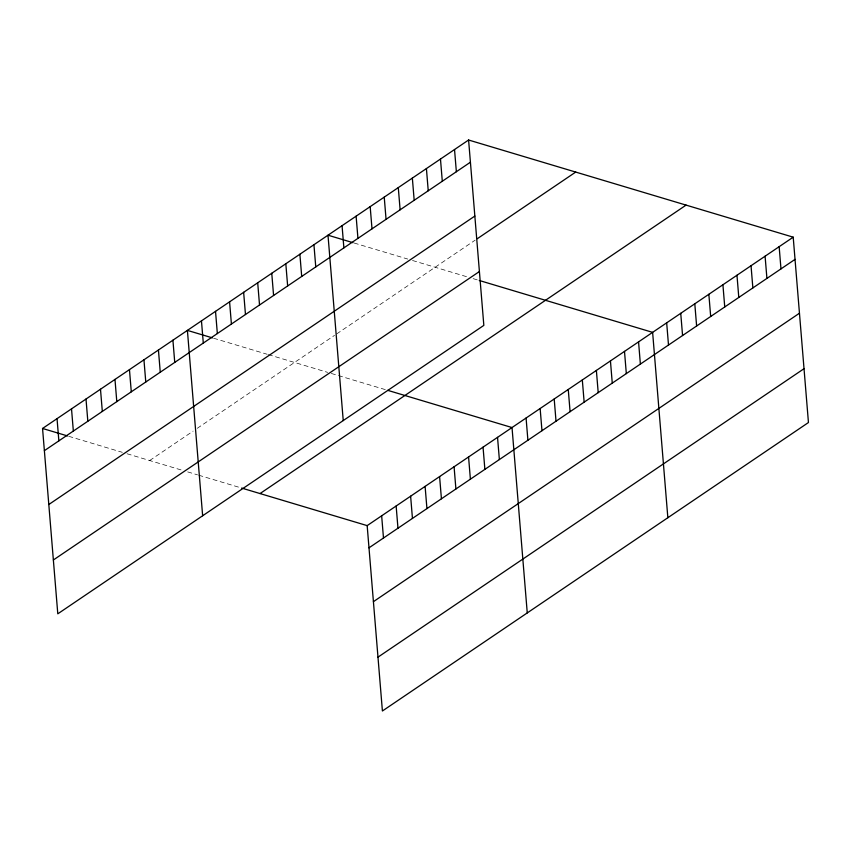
<?xml version="1.0" encoding="UTF-8"?>
<svg xmlns="http://www.w3.org/2000/svg" width="851" height="851" viewBox="0 0 851 851"><rect width="100%" height="100%" fill="white"/><g stroke="black" fill="none" stroke-linecap="round" stroke-linejoin="round"><path stroke-width="0.64" stroke-dasharray="4.25 3.19" d="M149.67 460.529L193.134 431.106M197.272 428.298L334.539 335.358M336.709 333.89L475.135 240.173M354.186 243.035L407.746 259.066M412.512 260.491L468.231 277.171M473.135 278.639L479.273 280.479M213.59 338.23L267.15 354.261M268.342 354.612L327.635 372.366M331.316 373.461L385.28 389.609M68.74 436.297L122.299 452.328M127.054 453.753L181.561 470.071M187.688 471.901L197.506 474.837M198.73 475.209L240.418 487.687"/><path stroke-width="1.28" d="M468.593 140.011L483.836 325.38L57.794 613.826L42.55 428.468L468.593 140.011L793.206 237.174L808.45 422.532L382.407 710.989L367.164 525.62L793.206 237.174M44.38 450.668L470.422 162.211M48.805 504.515L474.847 216.058M477.305 238.706L575.712 172.072M53.368 559.99L479.4 271.533M260.044 493.559L686.087 205.102M368.994 547.831L795.036 259.374M373.419 601.668L799.461 313.221M377.982 657.153L804.025 368.696M352.995 242.684L327.997 235.195L343.24 420.564M479.273 280.479L652.621 332.358L667.854 517.727M212.399 337.868L187.401 330.39L202.644 515.759M387.726 390.343L512.025 427.553L527.258 612.911M42.55 428.468L67.548 435.946M241.652 488.059L367.164 525.62M779.154 246.684L780.973 268.895M765.092 256.204L766.921 278.415M751.029 265.725L752.858 287.936M736.977 275.245L738.796 297.446M722.914 284.766L724.744 306.966M708.851 294.286L710.681 316.487M694.799 303.807L696.618 326.007M680.736 313.317L682.566 335.528M666.673 322.837L668.503 345.049M638.558 341.879L640.377 364.079M624.496 351.399L626.325 373.6M610.444 360.92L612.263 383.12M596.381 370.44L598.2 392.641M582.318 379.95L584.148 402.161M568.255 389.471L570.085 411.682M554.203 398.991L556.022 421.202M540.14 408.512L541.97 430.712M526.078 418.032L527.907 440.233M497.537 437.361L499.367 459.561M483.049 447.169L484.879 469.369M454.53 149.531L456.359 171.732M468.571 456.976L470.39 479.177M440.478 159.052L442.297 181.252M454.083 466.784L455.902 488.985M426.415 168.562L428.234 190.773M439.595 476.592L441.424 498.792M412.352 178.082L414.182 200.293M425.106 486.4L426.936 508.6M398.289 187.603L400.119 209.803M410.629 496.197L412.448 518.408M384.237 197.124L386.056 219.324M396.14 506.005L397.97 528.216M370.174 206.644L372.004 228.845M381.652 515.812L383.482 538.023M356.112 216.165L357.941 238.365M342.059 225.675L343.878 247.886M313.934 244.716L315.764 266.927M299.882 254.236L301.701 276.437M285.819 263.757L287.649 285.957M271.756 273.277L273.586 295.478M257.704 282.798L259.523 304.998M243.641 292.308L245.471 314.519M229.579 301.828L231.408 324.04M215.526 311.349L217.345 333.56M201.464 320.87L203.293 343.07M172.923 340.198L174.742 362.398M158.435 350.006L160.254 372.206M143.947 359.813L145.776 382.014M129.458 369.621L131.288 391.822M114.981 379.429L116.8 401.629M100.492 389.237L102.322 411.437M86.004 399.045L87.834 421.245M71.516 408.852L73.346 431.053M57.038 418.66L58.857 440.861"/></g></svg>
